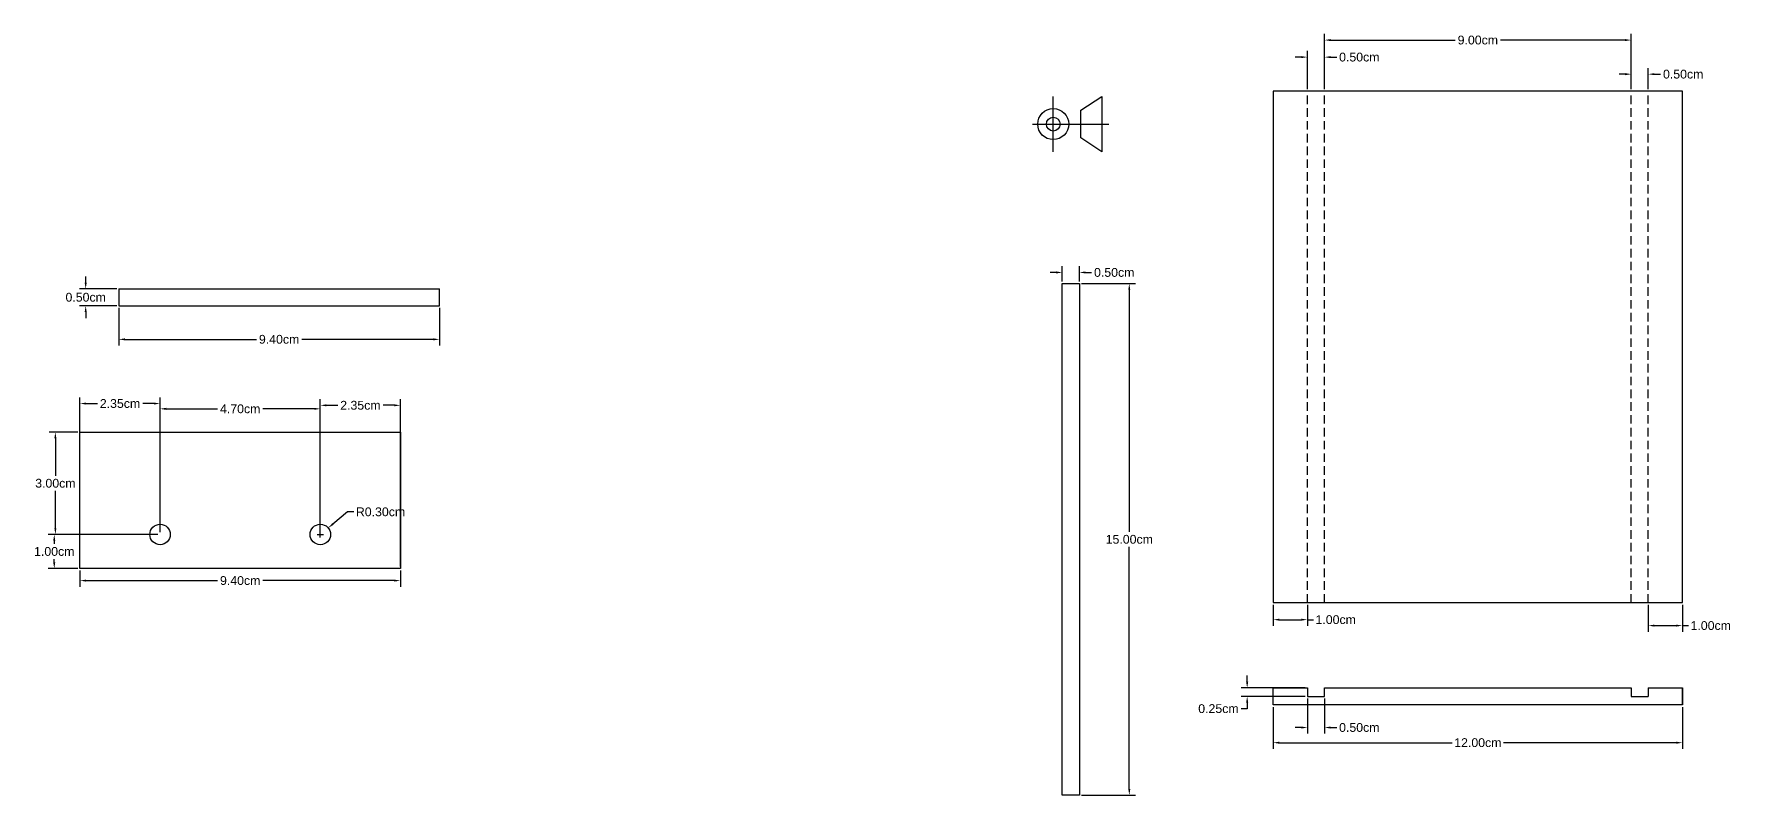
# Model space of a CAD drawing. Header units: inches. Extents: x 15 to 123, y 4 to 42.
# Drawn here: x 73.65 to 123.43, y 6.86 to 29.18 of the extents above; entities that cross this region are included whole.
import ezdxf

# ---------------------------------------------------------------- set-up
doc = ezdxf.new("R2010")
doc.units = ezdxf.units.IN
doc.header["$MEASUREMENT"] = 0
doc.linetypes.add('HIDDEN', pattern=[0.375, 0.25, -0.125])
doc.layers.add('dim', color=250, linetype='Continuous')
doc.styles.get("Standard").update_dxf_attribs({"font": 'arial.ttf'})
doc.dimstyles.get("Standard").update_dxf_attribs({"dimtxt": 0.2585, "dimasz": 0.18, "dimexe": 0.18, "dimexo": 0.0625, "dimgap": 0.09, "dimtad": 0, "dimtih": 1, "dimtoh": 1, "dimzin": 0, "dimdsep": 46, "dimtxsty": 'Standard', "dimcen": 0.09, "dimazin": 0, "dimtfac": 1, "dimtofl": 0, "dimtmove": 0, "dimatfit": 3, "dimfxl": 1, "dimtolj": 1, "dimtzin": 0, "dimlwd": 30, "dimarcsym": 0})

# ---------------------------------------------------------------- blocks, each defined once
blk = doc.blocks.new('*D29')
at = {"layer": 'Defpoints', "color": 0, "lineweight": -3, "transparency": 16777216}
for p in [(75, 13.5), (84.4, 13.5), (84.4, 13.146)]:
    blk.add_point(p, dxfattribs=at)
at = {"layer": 'dim', "color": 0, "lineweight": -2, "transparency": 16777216}
for p, q in [((75, 13.438), (75, 12.966)), ((84.4, 13.438), (84.4, 12.966))]:
    blk.add_line(p, q, dxfattribs=at)
at = {"layer": 'dim', "color": 0, "lineweight": 30, "transparency": 16777216}
for p, q in [((75.18, 13.146), (79.037, 13.146)), ((84.22, 13.146), (80.363, 13.146))]:
    blk.add_line(p, q, dxfattribs=at)
at = {"layer": 'dim', "color": 0, "lineweight": -3, "transparency": 16777216}
for points in [[(75.18, 13.176), (75.18, 13.116), (75, 13.146)], [(84.22, 13.176), (84.22, 13.116), (84.4, 13.146)]]:
    blk.add_solid(points, dxfattribs=at)
at = {"layer": 'dim', "color": 0, "transparency": 16777216, "insert": (79.7, 13.146), "char_height": 0.2585, "attachment_point": 5}
blk.add_mtext('\\A1;9.40cm', dxfattribs=at)
blk = doc.blocks.new('*D30')
at = {"layer": 'Defpoints', "color": 0, "lineweight": -3, "transparency": 16777216}
for p in [(77.35, 18.339), (77.35, 14.5), (75, 13.5)]:
    blk.add_point(p, dxfattribs=at)
at = {"layer": 'dim', "color": 0, "lineweight": -2, "transparency": 16777216}
for p, q in [((75, 13.562), (75, 18.519)), ((77.35, 14.562), (77.35, 18.519))]:
    blk.add_line(p, q, dxfattribs=at)
at = {"layer": 'dim', "color": 0, "lineweight": 30, "transparency": 16777216}
for p, q in [((75.18, 18.339), (75.51, 18.339)), ((77.17, 18.339), (76.84, 18.339))]:
    blk.add_line(p, q, dxfattribs=at)
at = {"layer": 'dim', "color": 0, "lineweight": -3, "transparency": 16777216}
for points in [[(75.18, 18.369), (75.18, 18.309), (75, 18.339)], [(77.17, 18.369), (77.17, 18.309), (77.35, 18.339)]]:
    blk.add_solid(points, dxfattribs=at)
at = {"layer": 'dim', "color": 0, "transparency": 16777216, "insert": (76.175, 18.339), "char_height": 0.2585, "attachment_point": 5}
blk.add_mtext('\\A1;2.35cm', dxfattribs=at)
blk = doc.blocks.new('*D31')
at = {"layer": 'Defpoints', "color": 0, "lineweight": -3, "transparency": 16777216}
for p in [(84.4, 18.287), (82.05, 14.5), (84.4, 13.5)]:
    blk.add_point(p, dxfattribs=at)
at = {"layer": 'dim', "color": 0, "lineweight": -2, "transparency": 16777216}
for p, q in [((82.05, 14.562), (82.05, 18.467)), ((84.4, 13.562), (84.4, 18.467))]:
    blk.add_line(p, q, dxfattribs=at)
at = {"layer": 'dim', "color": 0, "lineweight": 30, "transparency": 16777216}
for p, q in [((82.23, 18.287), (82.56, 18.287)), ((84.22, 18.287), (83.89, 18.287))]:
    blk.add_line(p, q, dxfattribs=at)
at = {"layer": 'dim', "color": 0, "lineweight": -3, "transparency": 16777216}
for points in [[(82.23, 18.317), (82.23, 18.257), (82.05, 18.287)], [(84.22, 18.317), (84.22, 18.257), (84.4, 18.287)]]:
    blk.add_solid(points, dxfattribs=at)
at = {"layer": 'dim', "color": 0, "transparency": 16777216, "insert": (83.225, 18.287), "char_height": 0.2585, "attachment_point": 5}
blk.add_mtext('\\A1;2.35cm', dxfattribs=at)
blk = doc.blocks.new('*D32')
at = {"layer": 'Defpoints', "color": 0, "lineweight": -3, "transparency": 16777216}
for p in [(82.05, 18.184), (77.35, 14.5), (82.05, 14.5)]:
    blk.add_point(p, dxfattribs=at)
at = {"layer": 'dim', "color": 0, "lineweight": -2, "transparency": 16777216}
for p, q in [((77.35, 14.562), (77.35, 18.364)), ((82.05, 14.562), (82.05, 18.364))]:
    blk.add_line(p, q, dxfattribs=at)
at = {"layer": 'dim', "color": 0, "lineweight": 30, "transparency": 16777216}
for p, q in [((77.53, 18.184), (79.032, 18.184)), ((81.87, 18.184), (80.368, 18.184))]:
    blk.add_line(p, q, dxfattribs=at)
at = {"layer": 'dim', "color": 0, "lineweight": -3, "transparency": 16777216}
for points in [[(77.53, 18.214), (77.53, 18.154), (77.35, 18.184)], [(81.87, 18.214), (81.87, 18.154), (82.05, 18.184)]]:
    blk.add_solid(points, dxfattribs=at)
at = {"layer": 'dim', "color": 0, "transparency": 16777216, "insert": (79.7, 18.184), "char_height": 0.2585, "attachment_point": 5}
blk.add_mtext('\\A1;4.70cm', dxfattribs=at)
blk = doc.blocks.new('*D33')
at = {"layer": 'Defpoints', "color": 0, "lineweight": -3, "transparency": 16777216}
for p in [(76.141, 21.706), (75.168, 21.206), (76.141, 21.206)]:
    blk.add_point(p, dxfattribs=at)
at = {"layer": 'dim', "color": 0, "lineweight": 30, "transparency": 16777216}
for p, q in [((75.168, 21.886), (75.168, 22.066)), ((75.168, 21.026), (75.168, 20.846))]:
    blk.add_line(p, q, dxfattribs=at)
at = {"layer": 'dim', "color": 0, "lineweight": -2, "transparency": 16777216}
for p, q in [((76.078, 21.706), (74.988, 21.706)), ((76.078, 21.206), (74.988, 21.206))]:
    blk.add_line(p, q, dxfattribs=at)
at = {"layer": 'dim', "color": 0, "lineweight": -3, "transparency": 16777216}
for points in [[(75.138, 21.886), (75.198, 21.886), (75.168, 21.706)], [(75.138, 21.026), (75.198, 21.026), (75.168, 21.206)]]:
    blk.add_solid(points, dxfattribs=at)
at = {"layer": 'dim', "color": 0, "transparency": 16777216, "insert": (75.168, 21.456), "char_height": 0.2585, "attachment_point": 5}
blk.add_mtext('\\A1;0.50cm', dxfattribs=at)
blk = doc.blocks.new('*D34')
at = {"layer": 'Defpoints', "color": 0, "lineweight": -3, "transparency": 16777216}
for p in [(76.141, 21.206), (85.541, 21.206), (85.541, 20.222)]:
    blk.add_point(p, dxfattribs=at)
at = {"layer": 'dim', "color": 0, "lineweight": -2, "transparency": 16777216}
for p, q in [((76.141, 21.144), (76.141, 20.042)), ((85.541, 21.144), (85.541, 20.042))]:
    blk.add_line(p, q, dxfattribs=at)
at = {"layer": 'dim', "color": 0, "lineweight": 30, "transparency": 16777216}
for p, q in [((76.321, 20.222), (80.178, 20.222)), ((85.361, 20.222), (81.504, 20.222))]:
    blk.add_line(p, q, dxfattribs=at)
at = {"layer": 'dim', "color": 0, "lineweight": -3, "transparency": 16777216}
for points in [[(76.321, 20.252), (76.321, 20.192), (76.141, 20.222)], [(85.361, 20.252), (85.361, 20.192), (85.541, 20.222)]]:
    blk.add_solid(points, dxfattribs=at)
at = {"layer": 'dim', "color": 0, "transparency": 16777216, "insert": (80.841, 20.222), "char_height": 0.2585, "attachment_point": 5}
blk.add_mtext('\\A1;9.40cm', dxfattribs=at)
blk = doc.blocks.new('*D35')
at = {"layer": 'Defpoints', "color": 0, "lineweight": -3, "transparency": 16777216}
for p in [(74.246, 14.5), (77.35, 14.5), (75, 13.5)]:
    blk.add_point(p, dxfattribs=at)
at = {"layer": 'dim', "color": 0, "lineweight": -2, "transparency": 16777216}
for p, q in [((77.288, 14.5), (74.066, 14.5)), ((74.938, 13.5), (74.066, 13.5))]:
    blk.add_line(p, q, dxfattribs=at)
at = {"layer": 'dim', "color": 0, "lineweight": 30, "transparency": 16777216}
for p, q in [((74.246, 14.32), (74.246, 14.222)), ((74.246, 13.68), (74.246, 13.778))]:
    blk.add_line(p, q, dxfattribs=at)
at = {"layer": 'dim', "color": 0, "lineweight": -3, "transparency": 16777216}
for points in [[(74.216, 14.32), (74.276, 14.32), (74.246, 14.5)], [(74.216, 13.68), (74.276, 13.68), (74.246, 13.5)]]:
    blk.add_solid(points, dxfattribs=at)
at = {"layer": 'dim', "color": 0, "transparency": 16777216, "insert": (74.246, 14), "char_height": 0.2585, "attachment_point": 5}
blk.add_mtext('\\A1;1.00cm', dxfattribs=at)
blk = doc.blocks.new('*D36')
at = {"layer": 'Defpoints', "color": 0, "lineweight": -3, "transparency": 16777216}
for p in [(74.279, 17.5), (75, 17.5), (77.35, 14.5)]:
    blk.add_point(p, dxfattribs=at)
at = {"layer": 'dim', "color": 0, "lineweight": -2, "transparency": 16777216}
for p, q in [((74.938, 17.5), (74.099, 17.5)), ((77.288, 14.5), (74.099, 14.5))]:
    blk.add_line(p, q, dxfattribs=at)
at = {"layer": 'dim', "color": 0, "lineweight": 30, "transparency": 16777216}
for p, q in [((74.279, 17.32), (74.279, 16.222)), ((74.279, 14.68), (74.279, 15.778))]:
    blk.add_line(p, q, dxfattribs=at)
at = {"layer": 'dim', "color": 0, "lineweight": -3, "transparency": 16777216}
for points in [[(74.249, 17.32), (74.309, 17.32), (74.279, 17.5)], [(74.249, 14.68), (74.309, 14.68), (74.279, 14.5)]]:
    blk.add_solid(points, dxfattribs=at)
at = {"layer": 'dim', "color": 0, "transparency": 16777216, "insert": (74.279, 16), "char_height": 0.2585, "attachment_point": 5}
blk.add_mtext('\\A1;3.00cm', dxfattribs=at)
blk = doc.blocks.new('*D38')
at = {"layer": 'Defpoints', "color": 0, "lineweight": -3, "transparency": 16777216}
for p in [(82.05, 14.5), (82.281, 14.691)]:
    blk.add_point(p, dxfattribs=at)
at = {"layer": 'dim', "color": 0, "lineweight": 30, "transparency": 16777216}
for p, q in [((82.85, 15.162), (82.42, 14.806)), ((83.03, 15.162), (82.85, 15.162))]:
    blk.add_line(p, q, dxfattribs=at)
at = {"layer": 'dim', "color": 0, "lineweight": -2, "transparency": 16777216}
for p, q in [((81.96, 14.5), (82.14, 14.5)), ((82.05, 14.41), (82.05, 14.59))]:
    blk.add_line(p, q, dxfattribs=at)
at = {"layer": 'dim', "color": 0, "lineweight": -3, "transparency": 16777216}
blk.add_solid([(82.401, 14.829), (82.439, 14.783), (82.281, 14.691)], dxfattribs=at)
at = {"layer": 'dim', "color": 0, "transparency": 16777216, "insert": (83.816, 15.162), "char_height": 0.2585, "attachment_point": 5}
blk.add_mtext('\\A1;R0.30cm', dxfattribs=at)
blk = doc.blocks.new('*D52')
at = {"layer": 'Defpoints', "color": 0, "lineweight": -3, "transparency": 16777216}
for p in [(111.5, 28.5), (111, 27.5), (111.5, 27.5)]:
    blk.add_point(p, dxfattribs=at)
at = {"layer": 'dim', "color": 0, "lineweight": 30, "transparency": 16777216}
for p, q in [((110.82, 28.5), (110.64, 28.5)), ((111.68, 28.5), (111.86, 28.5))]:
    blk.add_line(p, q, dxfattribs=at)
at = {"layer": 'dim', "color": 0, "lineweight": -2, "transparency": 16777216}
for p, q in [((111, 27.562), (111, 28.68)), ((111.5, 27.562), (111.5, 28.68))]:
    blk.add_line(p, q, dxfattribs=at)
at = {"layer": 'dim', "color": 0, "lineweight": -3, "transparency": 16777216}
for points in [[(110.82, 28.53), (110.82, 28.47), (111, 28.5)], [(111.68, 28.53), (111.68, 28.47), (111.5, 28.5)]]:
    blk.add_solid(points, dxfattribs=at)
at = {"layer": 'dim', "color": 0, "transparency": 16777216, "insert": (112.523, 28.5), "char_height": 0.2585, "attachment_point": 5}
blk.add_mtext('\\A1;0.50cm', dxfattribs=at)
blk = doc.blocks.new('*D53')
at = {"layer": 'Defpoints', "color": 0, "lineweight": -3, "transparency": 16777216}
for p in [(121, 28), (120.5, 27.5), (121, 27.5)]:
    blk.add_point(p, dxfattribs=at)
at = {"layer": 'dim', "color": 0, "lineweight": 30, "transparency": 16777216}
for p, q in [((120.32, 28), (120.14, 28)), ((121.18, 28), (121.36, 28))]:
    blk.add_line(p, q, dxfattribs=at)
at = {"layer": 'dim', "color": 0, "lineweight": -2, "transparency": 16777216}
for p, q in [((120.5, 27.562), (120.5, 28.18)), ((121, 27.562), (121, 28.18))]:
    blk.add_line(p, q, dxfattribs=at)
at = {"layer": 'dim', "color": 0, "lineweight": -3, "transparency": 16777216}
for points in [[(120.32, 28.03), (120.32, 27.97), (120.5, 28)], [(121.18, 28.03), (121.18, 27.97), (121, 28)]]:
    blk.add_solid(points, dxfattribs=at)
at = {"layer": 'dim', "color": 0, "transparency": 16777216, "insert": (122.023, 28), "char_height": 0.2585, "attachment_point": 5}
blk.add_mtext('\\A1;0.50cm', dxfattribs=at)
blk = doc.blocks.new('*D54')
at = {"layer": 'Defpoints', "color": 0, "lineweight": -3, "transparency": 16777216}
for p in [(120.5, 29), (111.5, 27.5), (120.5, 27.5)]:
    blk.add_point(p, dxfattribs=at)
at = {"layer": 'dim', "color": 0, "lineweight": -2, "transparency": 16777216}
for p, q in [((111.5, 27.562), (111.5, 29.18)), ((120.5, 27.562), (120.5, 29.18))]:
    blk.add_line(p, q, dxfattribs=at)
at = {"layer": 'dim', "color": 0, "lineweight": 30, "transparency": 16777216}
for p, q in [((111.68, 29), (115.337, 29)), ((120.32, 29), (116.663, 29))]:
    blk.add_line(p, q, dxfattribs=at)
at = {"layer": 'dim', "color": 0, "lineweight": -3, "transparency": 16777216}
for points in [[(111.68, 29.03), (111.68, 28.97), (111.5, 29)], [(120.32, 29.03), (120.32, 28.97), (120.5, 29)]]:
    blk.add_solid(points, dxfattribs=at)
at = {"layer": 'dim', "color": 0, "transparency": 16777216, "insert": (116, 29), "char_height": 0.2585, "attachment_point": 5}
blk.add_mtext('\\A1;9.00cm', dxfattribs=at)
blk = doc.blocks.new('*D55')
at = {"layer": 'Defpoints', "color": 0, "lineweight": -3, "transparency": 16777216}
for p in [(110, 12.5), (111, 12.5), (111, 12)]:
    blk.add_point(p, dxfattribs=at)
at = {"layer": 'dim', "color": 0, "lineweight": -2, "transparency": 16777216}
for p, q in [((110, 12.438), (110, 11.82)), ((111, 12.438), (111, 11.82))]:
    blk.add_line(p, q, dxfattribs=at)
at = {"layer": 'dim', "color": 0, "lineweight": 30, "transparency": 16777216}
for p, q in [((110.18, 12), (110.82, 12)), ((111, 12), (111.18, 12))]:
    blk.add_line(p, q, dxfattribs=at)
at = {"layer": 'dim', "color": 0, "lineweight": -3, "transparency": 16777216}
for points in [[(110.18, 12.03), (110.18, 11.97), (110, 12)], [(110.82, 12.03), (110.82, 11.97), (111, 12)]]:
    blk.add_solid(points, dxfattribs=at)
at = {"layer": 'dim', "color": 0, "transparency": 16777216, "insert": (111.831, 12), "char_height": 0.2585, "attachment_point": 5}
blk.add_mtext('\\A1;1.00cm', dxfattribs=at)
blk = doc.blocks.new('*D56')
at = {"layer": 'Defpoints', "color": 0, "lineweight": -3, "transparency": 16777216}
for p in [(121, 12.5), (122, 12.5), (122, 11.826)]:
    blk.add_point(p, dxfattribs=at)
at = {"layer": 'dim', "color": 0, "lineweight": -2, "transparency": 16777216}
for p, q in [((121, 12.438), (121, 11.646)), ((122, 12.438), (122, 11.646))]:
    blk.add_line(p, q, dxfattribs=at)
at = {"layer": 'dim', "color": 0, "lineweight": 30, "transparency": 16777216}
for p, q in [((121.18, 11.826), (121.82, 11.826)), ((122, 11.826), (122.18, 11.826))]:
    blk.add_line(p, q, dxfattribs=at)
at = {"layer": 'dim', "color": 0, "lineweight": -3, "transparency": 16777216}
for points in [[(121.18, 11.856), (121.18, 11.796), (121, 11.826)], [(121.82, 11.856), (121.82, 11.796), (122, 11.826)]]:
    blk.add_solid(points, dxfattribs=at)
at = {"layer": 'dim', "color": 0, "transparency": 16777216, "insert": (122.831, 11.826), "char_height": 0.2585, "attachment_point": 5}
blk.add_mtext('\\A1;1.00cm', dxfattribs=at)
blk = doc.blocks.new('*D57')
at = {"layer": 'Defpoints', "color": 0, "lineweight": -3, "transparency": 16777216}
for p in [(111, 9.75), (111.5, 9.75), (111.5, 8.837)]:
    blk.add_point(p, dxfattribs=at)
at = {"layer": 'dim', "color": 0, "lineweight": -2, "transparency": 16777216}
for p, q in [((111, 9.688), (111, 8.657)), ((111.5, 9.688), (111.5, 8.657))]:
    blk.add_line(p, q, dxfattribs=at)
at = {"layer": 'dim', "color": 0, "lineweight": 30, "transparency": 16777216}
for p, q in [((110.82, 8.837), (110.64, 8.837)), ((111.68, 8.837), (111.86, 8.837))]:
    blk.add_line(p, q, dxfattribs=at)
at = {"layer": 'dim', "color": 0, "lineweight": -3, "transparency": 16777216}
for points in [[(110.82, 8.867), (110.82, 8.807), (111, 8.837)], [(111.68, 8.867), (111.68, 8.807), (111.5, 8.837)]]:
    blk.add_solid(points, dxfattribs=at)
at = {"layer": 'dim', "color": 0, "transparency": 16777216, "insert": (112.523, 8.837), "char_height": 0.2585, "attachment_point": 5}
blk.add_mtext('\\A1;0.50cm', dxfattribs=at)
blk = doc.blocks.new('*D58')
at = {"layer": 'Defpoints', "color": 0, "lineweight": -3, "transparency": 16777216}
for p in [(111, 10), (109.234, 9.75), (111, 9.75)]:
    blk.add_point(p, dxfattribs=at)
at = {"layer": 'dim', "color": 0, "lineweight": -2, "transparency": 16777216}
for p, q in [((110.938, 10), (109.054, 10)), ((110.938, 9.75), (109.054, 9.75))]:
    blk.add_line(p, q, dxfattribs=at)
at = {"layer": 'dim', "color": 0, "lineweight": 30, "transparency": 16777216}
for p, q in [((109.234, 10.18), (109.234, 10.36)), ((109.234, 9.57), (109.234, 9.39)), ((109.234, 9.39), (109.054, 9.39))]:
    blk.add_line(p, q, dxfattribs=at)
at = {"layer": 'dim', "color": 0, "lineweight": -3, "transparency": 16777216}
for points in [[(109.204, 10.18), (109.264, 10.18), (109.234, 10)], [(109.204, 9.57), (109.264, 9.57), (109.234, 9.75)]]:
    blk.add_solid(points, dxfattribs=at)
at = {"layer": 'dim', "color": 0, "transparency": 16777216, "insert": (108.391, 9.39), "char_height": 0.2585, "attachment_point": 5}
blk.add_mtext('\\A1;0.25cm', dxfattribs=at)
blk = doc.blocks.new('*D59')
at = {"layer": 'Defpoints', "color": 0, "lineweight": -3, "transparency": 16777216}
for p in [(110, 9.5), (122, 9.5), (122, 8.392)]:
    blk.add_point(p, dxfattribs=at)
at = {"layer": 'dim', "color": 0, "lineweight": -2, "transparency": 16777216}
for p, q in [((110, 9.438), (110, 8.212)), ((122, 9.438), (122, 8.212))]:
    blk.add_line(p, q, dxfattribs=at)
at = {"layer": 'dim', "color": 0, "lineweight": 30, "transparency": 16777216}
for p, q in [((110.18, 8.392), (115.249, 8.392)), ((121.82, 8.392), (116.751, 8.392))]:
    blk.add_line(p, q, dxfattribs=at)
at = {"layer": 'dim', "color": 0, "lineweight": -3, "transparency": 16777216}
for points in [[(110.18, 8.422), (110.18, 8.362), (110, 8.392)], [(121.82, 8.422), (121.82, 8.362), (122, 8.392)]]:
    blk.add_solid(points, dxfattribs=at)
at = {"layer": 'dim', "color": 0, "transparency": 16777216, "insert": (116, 8.392), "char_height": 0.2585, "attachment_point": 5}
blk.add_mtext('\\A1;12.00cm', dxfattribs=at)
blk = doc.blocks.new('*D60')
at = {"layer": 'Defpoints', "color": 0, "lineweight": -3, "transparency": 16777216}
for p in [(104.312, 21.856), (104.312, 6.856), (105.777, 6.856)]:
    blk.add_point(p, dxfattribs=at)
at = {"layer": 'dim', "color": 0, "lineweight": -2, "transparency": 16777216}
for p, q in [((104.374, 21.856), (105.957, 21.856)), ((104.374, 6.856), (105.957, 6.856))]:
    blk.add_line(p, q, dxfattribs=at)
at = {"layer": 'dim', "color": 0, "lineweight": 30, "transparency": 16777216}
for p, q in [((105.777, 21.676), (105.777, 14.578)), ((105.777, 7.036), (105.777, 14.134))]:
    blk.add_line(p, q, dxfattribs=at)
at = {"layer": 'dim', "color": 0, "lineweight": -3, "transparency": 16777216}
for points in [[(105.747, 21.676), (105.807, 21.676), (105.777, 21.856)], [(105.747, 7.036), (105.807, 7.036), (105.777, 6.856)]]:
    blk.add_solid(points, dxfattribs=at)
at = {"layer": 'dim', "color": 0, "transparency": 16777216, "insert": (105.777, 14.356), "char_height": 0.2585, "attachment_point": 5}
blk.add_mtext('\\A1;15.00cm', dxfattribs=at)
blk = doc.blocks.new('*D61')
at = {"layer": 'Defpoints', "color": 0, "lineweight": -3, "transparency": 16777216}
for p in [(104.312, 22.184), (103.812, 21.856), (104.312, 21.856)]:
    blk.add_point(p, dxfattribs=at)
at = {"layer": 'dim', "color": 0, "lineweight": 30, "transparency": 16777216}
for p, q in [((103.632, 22.184), (103.452, 22.184)), ((104.492, 22.184), (104.672, 22.184))]:
    blk.add_line(p, q, dxfattribs=at)
at = {"layer": 'dim', "color": 0, "lineweight": -2, "transparency": 16777216}
for p, q in [((103.812, 21.919), (103.812, 22.364)), ((104.312, 21.919), (104.312, 22.364))]:
    blk.add_line(p, q, dxfattribs=at)
at = {"layer": 'dim', "color": 0, "lineweight": -3, "transparency": 16777216}
for points in [[(103.632, 22.214), (103.632, 22.154), (103.812, 22.184)], [(104.492, 22.214), (104.492, 22.154), (104.312, 22.184)]]:
    blk.add_solid(points, dxfattribs=at)
at = {"layer": 'dim', "color": 0, "transparency": 16777216, "insert": (105.335, 22.184), "char_height": 0.2585, "attachment_point": 5}
blk.add_mtext('\\A1;0.50cm', dxfattribs=at)

msp = doc.modelspace()

# ---------------------------------------------------------------- linework, layer by layer
for p, q in [((122, 27.5), (110, 27.5)), ((110, 27.5), (110, 12.5)), ((122, 12.5), (122, 27.5)), ((103.547, 25.723), (103.547, 27.349)), ((104.36, 26.942), (104.97, 27.349)), ((104.36, 26.129), (104.36, 26.942)), ((104.97, 27.349), (104.97, 25.723)), ((102.937, 26.536), (104.563, 26.536)), ((104.563, 26.536), (105.173, 26.536)), ((104.97, 25.723), (104.36, 26.129)), ((76.141, 21.706), (76.141, 21.206)), ((76.141, 21.706), (85.541, 21.706)), ((85.541, 21.206), (85.541, 21.706)), ((103.812, 21.856), (104.312, 21.856)), ((103.812, 6.856), (103.812, 21.856)), ((104.312, 21.856), (104.312, 6.856)), ((76.141, 21.206), (85.541, 21.206)), ((75, 17.5), (84.4, 17.5)), ((75, 13.5), (75, 17.5)), ((84.4, 17.5), (84.4, 13.5)), ((84.4, 13.5), (75, 13.5)), ((110, 12.5), (122, 12.5)), ((110, 10), (111, 10)), ((110, 9.5), (110, 10)), ((111, 10), (111, 9.75)), ((111.5, 9.75), (111.5, 10)), ((111.5, 10), (120.5, 10)), ((120.5, 10), (120.5, 9.75)), ((121, 10), (121, 9.75)), ((121, 10), (122, 10)), ((122, 10), (122, 9.5)), ((122, 9.5), (122, 10)), ((122, 9.5), (110, 9.5)), ((111, 9.75), (111.5, 9.75)), ((120.5, 9.75), (121, 9.75)), ((104.312, 6.856), (103.812, 6.856))]:
    msp.add_line(p, q)
at = {"linetype": 'HIDDEN'}
for p, q in [((111, 12.5), (111, 27.5)), ((111.5, 12.5), (111.5, 27.5)), ((120.5, 12.5), (120.5, 27.5)), ((121, 12.5), (121, 27.5))]:
    msp.add_line(p, q, dxfattribs=at)
for centre, radius in [((103.547, 26.536), 0.455), ((103.547, 26.536), 0.203), ((77.35, 14.5), 0.3), ((82.05, 14.5), 0.3)]:
    msp.add_circle(centre, radius)

# ---------------------------------------------------------------- dimensions: what is measured, and where the dimension line sits
at = {"layer": 'dim'}
for base, p1, p2, picture, middle in [((120.5, 29), (111.5, 27.5), (120.5, 27.5), '*D54', (116, 29)), ((111.5, 28.5), (111, 27.5), (111.5, 27.5), '*D52', (112.523, 28.5)), ((121, 28), (120.5, 27.5), (121, 27.5), '*D53', (122.023, 28)), ((104.312, 22.184), (103.812, 21.856), (104.312, 21.856), '*D61', (105.335, 22.184)), ((85.541, 20.222), (76.141, 21.206), (85.541, 21.206), '*D34', (80.841, 20.222)), ((77.35, 18.339), (75, 13.5), (77.35, 14.5), '*D30', (76.175, 18.339)), ((84.4, 18.287), (82.05, 14.5), (84.4, 13.5), '*D31', (83.225, 18.287)), ((82.05, 18.184), (77.35, 14.5), (82.05, 14.5), '*D32', (79.7, 18.184)), ((84.4, 13.146), (75, 13.5), (84.4, 13.5), '*D29', (79.7, 13.146)), ((111, 12), (110, 12.5), (111, 12.5), '*D55', (111.831, 12)), ((122, 11.826), (121, 12.5), (122, 12.5), '*D56', (122.831, 11.826)), ((122, 8.392), (110, 9.5), (122, 9.5), '*D59', (116, 8.392)), ((111.5, 8.837), (111, 9.75), (111.5, 9.75), '*D57', (112.523, 8.837))]:
    dim = msp.add_linear_dim(base=base, p1=p1, p2=p2, dimstyle='Standard', override={"dimpost": 'cm'}, dxfattribs=at)
    dim.commit()
    dim.dimension.update_dxf_attribs({"geometry": picture, "text_midpoint": middle})
for base, p1, p2, picture, middle in [((75.168, 21.206), (76.141, 21.706), (76.141, 21.206), '*D33', (75.168, 21.456)), ((105.777, 6.856), (104.312, 21.856), (104.312, 6.856), '*D60', (105.777, 14.356)), ((74.279, 17.5), (77.35, 14.5), (75, 17.5), '*D36', (74.279, 16)), ((74.246, 14.5), (75, 13.5), (77.35, 14.5), '*D35', (74.246, 14)), ((109.234, 9.75), (111, 10), (111, 9.75), '*D58', (108.391, 9.39))]:
    dim = msp.add_linear_dim(base=base, p1=p1, p2=p2, angle=90, dimstyle='Standard', override={"dimpost": 'cm'}, dxfattribs=at)
    dim.commit()
    dim.dimension.update_dxf_attribs({"geometry": picture, "text_midpoint": middle})
dim = msp.add_radius_dim(center=(82.05, 14.5), mpoint=(82.281, 14.691), dimstyle='Standard', override={"dimpost": 'cm'}, dxfattribs=at)
dim.commit()
dim.dimension.update_dxf_attribs({"geometry": '*D38', "text_midpoint": (83.816, 15.162), "dimtype": 164})

doc.saveas('drawing.dxf')
